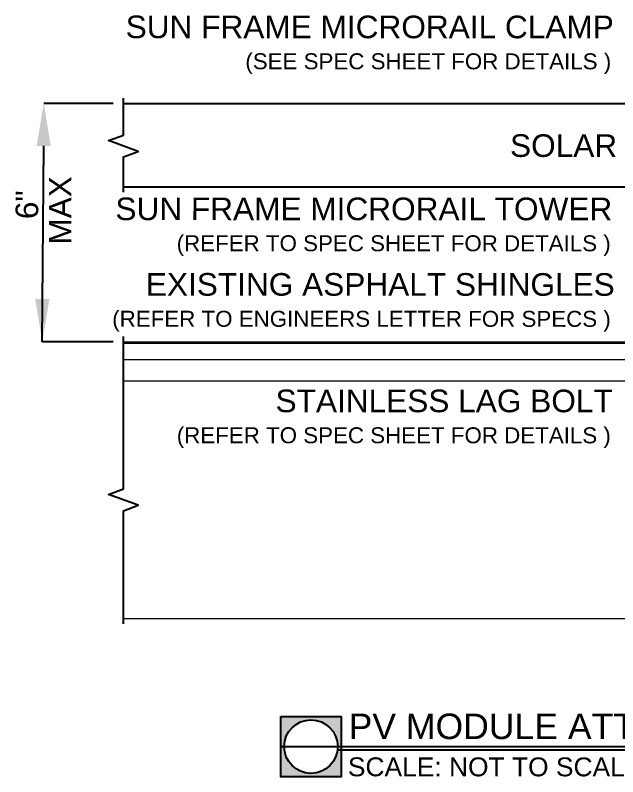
# Model space of a CAD drawing. Header units: feet. Extents: x 7599 to 8240, y -11181 to 1634.
# Drawn here: x 7868.8 to 7986.6, y -11181.2 to -11032.3 of the extents above; entities that cross this region are included whole.
import ezdxf

# ---------------------------------------------------------------- set-up
doc = ezdxf.new("R2010")
doc.units = ezdxf.units.FT
doc.header["$MEASUREMENT"] = 0
doc.linetypes.add('HIDDEN', pattern=[0.375, 0.25, -0.125])
doc.styles.add('TITLE BBLOCK TEXT', font='ARIALUNI.TTF')

msp = doc.modelspace()

# ---------------------------------------------------------------- hatches: boundary and pattern name
h = msp.add_hatch(color=6)
h.dxf.hatch_style = 1
h.paths.add_polyline_path([(7932.53, -11169.43), (7920.74, -11169.43), (7920.74, -11181.22), (7932.53, -11181.22)])
h.paths.add_polyline_path([(7931.87, -11175.32, -1), (7921.4, -11175.32, -1)], flags=16)

# ---------------------------------------------------------------- linework, layer by layer
at = {"color": 1}
for p, q in [((7887.96, -11049.51), (7874.39, -11049.51)), ((7874.11, -11096.13), (7874.39, -11057.84)), ((7887.96, -11096.13), (7874.11, -11096.13))]:
    msp.add_line(p, q, dxfattribs=at)
at = {"color": 7, "linetype": 'Continuous', "lineweight": 15}
for p, q in [((7889.96, -11095.4), (7889.96, -11099.58)), ((7889.96, -11096.4), (7889.96, -11096.13)), ((7889.96, -11096.13), (7891.02, -11096.13)), ((7889.96, -11096.4), (8178.96, -11096.4)), ((7891.02, -11096.13), (7891.02, -11096.4)), ((7891.02, -11096.13), (8177.91, -11096.13)), ((7891.02, -11096.4), (8177.91, -11096.4)), ((7889.96, -11099.58), (8178.96, -11099.58)), ((7889.96, -11099.58), (7889.96, -11103.81)), ((7889.96, -11103.81), (8178.96, -11103.81)), ((8178.96, -11150.3), (7889.96, -11150.3))]:
    msp.add_line(p, q, dxfattribs=at)
at = {"color": 7, "linetype": 'HIDDEN', "lineweight": 0}
msp.add_line((7891.02, -11096.4), (7891.02, -11096.13), dxfattribs=at)
at = {"color": 6}
msp.add_line((7920.74, -11175.32), (8125.94, -11175.32), dxfattribs=at)
at = {"color": 251, "linetype": 'Continuous'}
msp.add_line((7931.87, -11175.92), (8125.94, -11175.92), dxfattribs=at)
at = {"color": 7, "linetype": 'Continuous', "flags": 128}
for points in [[(7889.96, -11066.88), (7889.96, -11059.98), (7892.88, -11058.92), (7887.04, -11056.79), (7889.96, -11055.73), (7889.96, -11048.51)], [(7889.96, -11151.3), (7889.96, -11129.18), (7892.88, -11128.12), (7887.04, -11125.99), (7889.96, -11124.93), (7889.96, -11095.13)]]:
    msp.add_lwpolyline(points, dxfattribs=at)
at = {"color": 6}
msp.add_lwpolyline([(7889.96, -11049.51), (8029.2, -11049.51), (8029.2, -11065.88), (7889.96, -11065.88)], dxfattribs=at)
msp.add_lwpolyline([(7920.74, -11169.43), (7932.53, -11169.43), (7932.53, -11181.22), (7920.74, -11181.22)], close=True, dxfattribs=at)
msp.add_circle((7926.64, -11175.32), 5.23, dxfattribs=at)
at = {"color": 1}
for points in [[(7873.01, -11057.84), (7875.78, -11057.84), (7874.39, -11049.51)], [(7872.72, -11087.8), (7875.5, -11087.8), (7874.11, -11096.13)]]:
    msp.add_solid(points, dxfattribs=at)

# ---------------------------------------------------------------- texts
at = {"color": 7, "attachment_point": 1, "style": 'TITLE BBLOCK TEXT'}
for s, insert, char_height, width, rotation in [('\\A1;\\pi5.6506,t652.47;SUN FRAME MICRORAIL CLAMP\\P\\pi29.049,t675.87;{\\H0.7063x;(SEE SPEC SHEET FOR DETAILS )}', (7884.76, -11032.34), 4.4236, 100.5561, 359.9886), ('\\A1;\\pt646.82;SOLAR', (7965.56, -11055.56), 4.4236, 111.7592, 359.9886), ('\\A1;MAX', (7875.39, -11077.15), 4.424, 72.7668, 89.9886), ('\\A1;6"', (7868.89, -11072.16), 4.424, 72.7643, 89.9886), ('\\A1;\\pi6.8142,t653.64;SUN FRAME MICRORAIL TOWER \\P\\pi18.789,t665.61;{\\H0.7063x;(REFER TO SPEC SHEET FOR DETAILS )}', (7881.59, -11067.93), 4.4236, 103.6298, 359.9886), ('\\A1;\\pi31.484,t678.3;EXISTING ASPHALT SHINGLES\\P\\pi24.916,t671.74;{\\H0.7063x;(REFER TO ENGINEERS LETTER FOR SPECS )}', (7862.87, -11082.7), 4.4236, 122.3673, 359.9886), ('\\A1;\\pi53.046,t699.87;STAINLESS LAG BOLT\\P\\pi33.733,t680.55;{\\H0.7063x;(REFER TO SPEC SHEET FOR DETAILS )}', (7866.67, -11105.48), 4.4236, 118.5736, 359.9886), ('PV MODULE ATTACHMENT ON ASPHALT SHINGLE ROOF', (7934, -11168.86), 4.9766, 204.3044, 359.9886), ('SCALE: NOT TO SCALE', (7933.86, -11177.43), 3.6907, 80.1638, 359.9886)]:
    msp.add_mtext(s, dxfattribs=dict(at, insert=insert, char_height=char_height, width=width, rotation=rotation))

doc.saveas('drawing.dxf')
